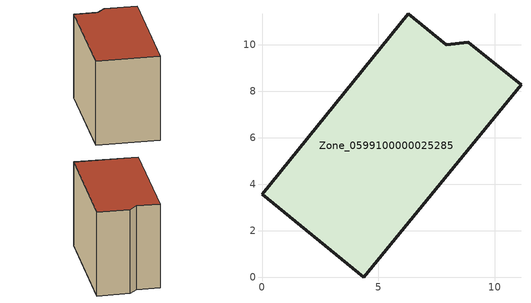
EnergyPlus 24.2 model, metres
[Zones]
Zone_0599100000025285
 floor ground (C_G): 4.37,0 0,3.56 6.29,11.33 7.92,10 8.86,10.11 11.13,8.28 z0
 wall outside (C_F): 0,3.56 4.37,0 11.13,8.28 8.86,10.11 7.92,10 6.29,11.33 0,3.56 z0:7.88
 roof outside (C_R): 6.29,11.33 0,3.56 4.37,0 11.13,8.28 8.86,10.11 7.92,10 z7.88
[BUILDING]
Pand.0599100000025285: North Axis=0; Terrain=City; Loads Convergence Tolerance Value=0.04; Temperature Convergence Tolerance Value=0.4; Solar Distribution=FullExterior; Maximum Number of Warmup Days=25; Minimum Number of Warmup Days=1
[Site:Location]
Rotterdam.The.Hague.AP_ZH_NLD Design_Conditions: Latitude=51.96; Longitude=4.45; Time Zone=1; Elevation=-4.5
[SITE:GROUNDTEMPERATURE:BUILDINGSURFACE]
18, 18, 18, 18, 18, 18, 18, 18, 18, 18, 18, 18
[MATERIAL] Thermal Absorptance=0.9; Solar Absorptance=0.7; Visible Absorptance=0.7
Name | Roughness | Thickness | Conductivity | Density | Specific Heat
G.TC.1946 | MediumSmooth | 0.15 | 1 | 540 | 1210
F.TC.1946 | Rough | 0.3 | 0.857143 | 1920 | 840
R.TC.1946 | MediumRough | 0.2 | 0.909091 | 1500 | 1000
[CONSTRUCTION]
C_G: G.TC.1946
C_F: F.TC.1946
C_R: R.TC.1946
[ZONE]
Zone_0599100000025285: Type=1; Multiplier=1; Ceiling Height=Autocalculate; Volume=Autocalculate; Floor Area=autocalculate; Part of Total Floor Area=Yes
[ZONEINFILTRATION:DESIGNFLOWRATE]
Infil_Zone_0599100000025285: Zone or ZoneList or Space or SpaceList=Zone_0599100000025285; Schedule=AlwaysOn; Design Flow Rate Calculation Method=Flow/Area; Flow Rate per Floor Area=0.003; Constant Term Coefficient=1; Temperature Term Coefficient=0; Velocity Term Coefficient=0; Velocity Squared Term Coefficient=0
[HVACTEMPLATE:ZONE:IDEALLOADSAIRSYSTEM]
Zone_0599100000025285: Maximum Heating Supply Air Temperature=50; Minimum Cooling Supply Air Temperature=13; Maximum Heating Supply Air Humidity Ratio=0.0156; Minimum Cooling Supply Air Humidity Ratio=0.0077; Heating Limit=NoLimit; Cooling Limit=NoLimit; Dehumidification Control Type=ConstantSensibleHeatRatio; Cooling Sensible Heat Ratio=0.7; Dehumidification Setpoint=60; Humidification Control Type=None; Humidification Setpoint=30; Outdoor Air Method=None; Outdoor Air Flow Rate per Person=0.00944; Outdoor Air Flow Rate per Zone Floor Area=0; Outdoor Air Flow Rate per Zone=0; Demand Controlled Ventilation Type=None; Outdoor Air Economizer Type=NoEconomizer; Heat Recovery Type=None; Sensible Heat Recovery Effectiveness=0.7; Latent Heat Recovery Effectiveness=0.65
[ZONECONTROL:THERMOSTAT]
ThermostatControl_Zone_0599100000025285: Zone or ZoneList=Zone_0599100000025285; Control Type Schedule=DualSetpointControlType; Control 1=Thermostat_Zone_0599100000025285; Temperature Difference Between Cutout And Setpoint=0
[THERMOSTATSETPOINT:DUALSETPOINT]
Thermostat_Zone_0599100000025285: Heating Setpoint Temperature Schedule=HeatingSetpoint_Zone_0599100000025285; Cooling Setpoint Temperature Schedule=CoolingSetpoint_Zone_0599100000025285
[SCHEDULE:COMPACT]
HeatingSetpoint_Zone_0599100000025285: Through: 12/31, For: AllDays, Until: 24:00, 21
CoolingSetpoint_Zone_0599100000025285: Through: 12/31, For: AllDays, Until: 24:00, 24
DualSetpointControlType: Through: 12/31, For: AllDays, Until: 24:00, 4
AlwaysOn: Through: 12/31, For: AllDays, Until: 24:00, 1
